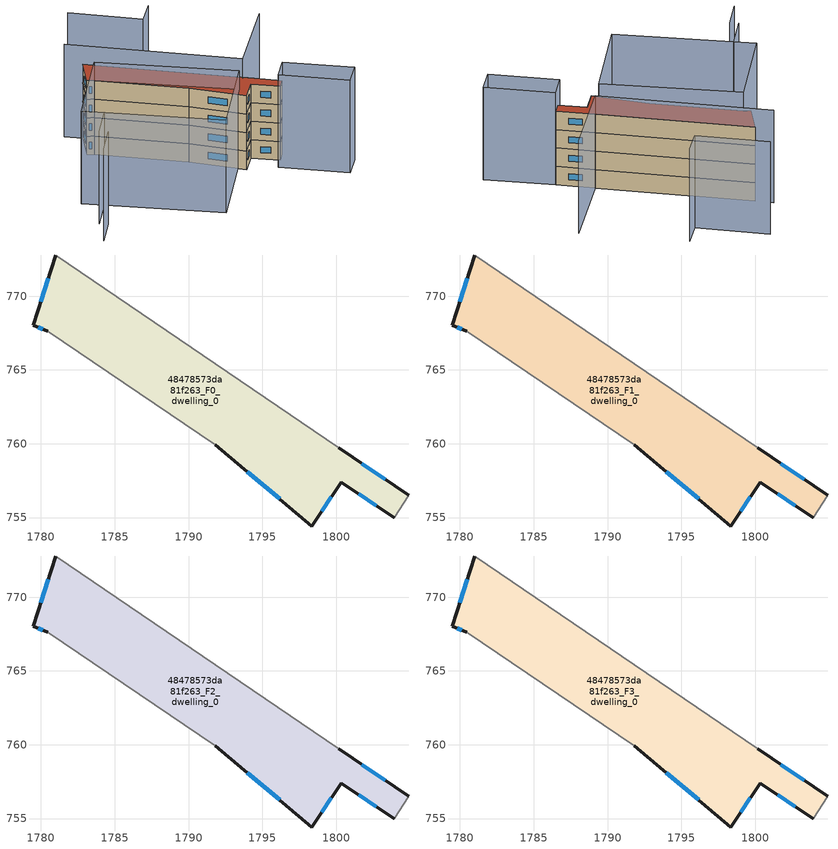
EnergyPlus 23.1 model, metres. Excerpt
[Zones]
48478573da81f263_F0_dwelling_0
 floor ground (EU_floor_Construction): 1800.16,759.72 1804.91,756.51 1803.93,755 1800.33,757.4 1798.35,754.43 1791.81,759.95 1780.46,767.63 1779.48,768.02 1781.01,772.79 z0
 wall outside (EU_wall_Construction): 1791.81,759.95 1798.35,754.43 1800.33,757.4 1803.93,755 / 1781.01,772.79 1779.48,768.02 1780.46,767.63 / 1804.91,756.51 1800.16,759.72 z0:3
 wall adiabatic (EU_wall_Construction): 1780.46,767.63 1791.81,759.95 / 1800.16,759.72 1781.01,772.79 / 1803.93,755 1804.91,756.51 z0:3
 window (EU_Window_Construction): 1799.01,755.42 1799.67,756.41 / 1793.99,758.11 1796.17,756.27 / 1779.81,767.89 1780.13,767.76 / 1780.5,771.2 1779.99,769.61 / 1803.33,757.58 1801.74,758.65 / 1801.53,756.6 1802.73,755.8 z1:2
48478573da81f263_F1_dwelling_0
 floor to 48478573da81f263_F0_dwelling_0 (EU_floor_Construction): 1800.16,759.72 1804.91,756.51 1803.93,755 1800.33,757.4 1798.35,754.43 1791.81,759.95 1780.46,767.63 1779.48,768.02 1781.01,772.79 z3
 wall outside (EU_wall_Construction): 1791.81,759.95 1798.35,754.43 1800.33,757.4 1803.93,755 / 1781.01,772.79 1779.48,768.02 1780.46,767.63 / 1804.91,756.51 1800.16,759.72 z3:6
 wall adiabatic (EU_wall_Construction): 1780.46,767.63 1791.81,759.95 / 1800.16,759.72 1781.01,772.79 / 1803.93,755 1804.91,756.51 z3:6
 window (EU_Window_Construction): 1799.01,755.42 1799.67,756.41 / 1793.99,758.11 1796.17,756.27 / 1779.81,767.89 1780.13,767.76 / 1780.5,771.2 1779.99,769.61 / 1803.33,757.58 1801.74,758.65 / 1801.53,756.6 1802.73,755.8 z4:5
48478573da81f263_F2_dwelling_0
 floor to 48478573da81f263_F1_dwelling_0 (EU_floor_Construction): 1800.16,759.72 1804.91,756.51 1803.93,755 1800.33,757.4 1798.35,754.43 1791.81,759.95 1780.46,767.63 1779.48,768.02 1781.01,772.79 z6
 wall outside (EU_wall_Construction): 1791.81,759.95 1798.35,754.43 1800.33,757.4 1803.93,755 / 1781.01,772.79 1779.48,768.02 1780.46,767.63 / 1804.91,756.51 1800.16,759.72 z6:9
 wall adiabatic (EU_wall_Construction): 1780.46,767.63 1791.81,759.95 / 1800.16,759.72 1781.01,772.79 / 1803.93,755 1804.91,756.51 z6:9
 window (EU_Window_Construction): 1799.01,755.42 1799.67,756.41 / 1793.99,758.11 1796.17,756.27 / 1779.81,767.89 1780.13,767.76 / 1780.5,771.2 1779.99,769.61 / 1803.33,757.58 1801.74,758.65 / 1801.53,756.6 1802.73,755.8 z7:8
48478573da81f263_F3_dwelling_0
 floor to 48478573da81f263_F2_dwelling_0 (EU_floor_Construction): 1800.16,759.72 1804.91,756.51 1803.93,755 1800.33,757.4 1798.35,754.43 1791.81,759.95 1780.46,767.63 1779.48,768.02 1781.01,772.79 z9
 wall outside (EU_wall_Construction): 1791.81,759.95 1798.35,754.43 1800.33,757.4 1803.93,755 / 1781.01,772.79 1779.48,768.02 1780.46,767.63 / 1804.91,756.51 1800.16,759.72 z9:12
 wall adiabatic (EU_wall_Construction): 1780.46,767.63 1791.81,759.95 / 1800.16,759.72 1781.01,772.79 / 1803.93,755 1804.91,756.51 z9:12
 window (EU_Window_Construction): 1799.01,755.42 1799.67,756.41 / 1793.99,758.11 1796.17,756.27 / 1779.81,767.89 1780.13,767.76 / 1780.5,771.2 1779.99,769.61 / 1803.33,757.58 1801.74,758.65 / 1801.53,756.6 1802.73,755.8 z10:11
 roof outside (EU_roof_Construction): 1803.93,755 1804.91,756.51 1800.16,759.72 1781.01,772.79 1779.48,768.02 1780.46,767.63 1791.81,759.95 1798.35,754.43 1800.33,757.4 z12
shading: 1770.89,743.42 1773.55,747.68 / 1772.44,748.36 1775.47,753.21 / 1807.93,771.08 1800.17,759.71 / 1800.17,759.71 1778.8,774.3 / 1794.49,779.82 1792.23,776.55 / 1792.23,776.55 1783.23,782.78 / 1811.47,747.49 1802.76,753.28 / 1802.76,753.28 1804.91,756.51 / 1804.91,756.51 1813.62,750.72 / 1813.62,750.72 1811.47,747.49 / 1790.34,743.95 1772.6,754.93 / 1772.6,754.93 1780.46,767.63 / 1780.46,767.63 1798.2,756.65 / 1798.2,756.65 1790.34,743.95 z0:15
[Building]
EU S2 Campaign: North Axis=0; Terrain=City; Solar Distribution=FullExterior
[Site:Location]
Bologna: Latitude=44.5; Longitude=11.25; Time Zone=1; Elevation=37
[SizingPeriod:WeatherFileDays]
AnnualSizingPeriod: Begin Month=1; Begin Day of Month=1; End Month=12; End Day of Month=31; Day of Week for Start Day=Monday; Use Weather File Daylight Saving Period=No; Use Weather File Rain and Snow Indicators=No
[MATERIAL]
EU_InternalMass_Material: Roughness=MediumRough; Thickness=0.1; Conductivity=1; Density=1800; Specific Heat=900; Thermal Absorptance=0.9; Solar Absorptance=0.7; Visible Absorptance=0.7
[MATERIAL:NOMASS] Roughness=MediumRough; Thermal Absorptance=0.9; Solar Absorptance=0.7; Visible Absorptance=0.7
Name | Thermal Resistance
EU_wall_NoMass | 0.937881
EU_roof_NoMass | 0.548572
EU_floor_NoMass | 0.71348
[WINDOWMATERIAL:SIMPLEGLAZINGSYSTEM]
EU_Window_SimpleGlazing: UFactor=4.25633; Solar Heat Gain Coefficient=0.85; Visible Transmittance=0.85
[CONSTRUCTION]
EU_wall_Construction: EU_wall_NoMass
EU_roof_Construction: EU_roof_NoMass
EU_floor_Construction: EU_floor_NoMass
EU_Window_Construction: EU_Window_SimpleGlazing
EU_InternalMass_Construction: EU_InternalMass_Material
[ZONE] Type=1; Multiplier=1; Ceiling Height=autocalculate; Floor Area=autocalculate; Part of Total Floor Area=Yes
Name | Volume
48478573da81f263_F0_dwelling_0 | 361.142
48478573da81f263_F1_dwelling_0; 48478573da81f263_F2_dwelling_0; 48478573da81f263_F3_dwelling_0 | 361.14
[INTERNALMASS] Construction=EU_InternalMass_Construction; Surface Area=120.38
Name | Zone or ZoneList
48478573da81f263_F0_dwelling_0_EU_InternalMass | 48478573da81f263_F0_dwelling_0
48478573da81f263_F1_dwelling_0_EU_InternalMass | 48478573da81f263_F1_dwelling_0
48478573da81f263_F2_dwelling_0_EU_InternalMass | 48478573da81f263_F2_dwelling_0
48478573da81f263_F3_dwelling_0_EU_InternalMass | 48478573da81f263_F3_dwelling_0
[OTHEREQUIPMENT] Fuel Type=Electricity; Design Level Calculation Method=Watts/Area; Power per Zone Floor Area=1; Fraction Latent=0; Fraction Radiant=0; Fraction Lost=0; Carbon Dioxide Generation Rate=0; EndUse Subcategory=EU_Step8_InternalGains
Name | Zone or ZoneList or Space or SpaceList | Schedule
EU_Step8_InternalGain_48478573da81f263_F0_dwelling_0_f000 | 48478573da81f263_F0_dwelling_0 | EU_Step8_GainSchedule_48478573da81f263_F0_dwelling_0_f000
EU_Step8_InternalGain_48478573da81f263_F1_dwelling_0_f000 | 48478573da81f263_F1_dwelling_0 | EU_Step8_GainSchedule_48478573da81f263_F1_dwelling_0_f000
EU_Step8_InternalGain_48478573da81f263_F2_dwelling_0_f000 | 48478573da81f263_F2_dwelling_0 | EU_Step8_GainSchedule_48478573da81f263_F2_dwelling_0_f000
EU_Step8_InternalGain_48478573da81f263_F3_dwelling_0_f000 | 48478573da81f263_F3_dwelling_0 | EU_Step8_GainSchedule_48478573da81f263_F3_dwelling_0_f000
[ZONEVENTILATION:DESIGNFLOWRATE] Schedule=EU_AlwaysOn; Design Flow Rate Calculation Method=AirChanges/Hour; Air Changes per Hour=0.687892; Ventilation Type=Natural; Fan Pressure Rise=0; Fan Total Efficiency=1; Constant Term Coefficient=1; Temperature Term Coefficient=0; Velocity Term Coefficient=0; Velocity Squared Term Coefficient=0; Minimum Indoor Temperature=-100; Maximum Indoor Temperature=100; Delta Temperature=-100; Minimum Outdoor Temperature=-100; Maximum Outdoor Temperature=100; Maximum Wind Speed=40
Name | Zone or ZoneList or Space or SpaceList
EU_ConstantAir_48478573da81f263_F0_dwelling_0 | 48478573da81f263_F0_dwelling_0
EU_ConstantAir_48478573da81f263_F1_dwelling_0 | 48478573da81f263_F1_dwelling_0
EU_ConstantAir_48478573da81f263_F2_dwelling_0 | 48478573da81f263_F2_dwelling_0
EU_ConstantAir_48478573da81f263_F3_dwelling_0 | 48478573da81f263_F3_dwelling_0
[HVACTEMPLATE:THERMOSTAT] Constant Heating Setpoint=20; Constant Cooling Setpoint=50
EU_HeatOnly_48478573da81f263_F0_dwelling_0; EU_HeatOnly_48478573da81f263_F1_dwelling_0; EU_HeatOnly_48478573da81f263_F2_dwelling_0; EU_HeatOnly_48478573da81f263_F3_dwelling_0
[HVACTEMPLATE:ZONE:IDEALLOADSAIRSYSTEM] System Availability Schedule=EU_AlwaysOn; Maximum Heating Supply Air Temperature=50; Minimum Cooling Supply Air Temperature=13; Maximum Heating Supply Air Humidity Ratio=0.0156; Minimum Cooling Supply Air Humidity Ratio=0.0077; Heating Limit=NoLimit; Cooling Limit=NoLimit; Heating Availability Schedule=EU_AlwaysOn; Cooling Availability Schedule=EU_CoolingOff; Dehumidification Control Type=ConstantSensibleHeatRatio; Cooling Sensible Heat Ratio=0.7; Dehumidification Setpoint=60; Humidification Control Type=None; Humidification Setpoint=30; Outdoor Air Method=None; Outdoor Air Flow Rate per Person=0.00944; Outdoor Air Flow Rate per Zone Floor Area=0; Outdoor Air Flow Rate per Zone=0; Demand Controlled Ventilation Type=None; Outdoor Air Economizer Type=NoEconomizer; Heat Recovery Type=None; Sensible Heat Recovery Effectiveness=0.7; Latent Heat Recovery Effectiveness=0.65
Name | Template Thermostat
48478573da81f263_F0_dwelling_0 | EU_HeatOnly_48478573da81f263_F0_dwelling_0
48478573da81f263_F1_dwelling_0 | EU_HeatOnly_48478573da81f263_F1_dwelling_0
48478573da81f263_F2_dwelling_0 | EU_HeatOnly_48478573da81f263_F2_dwelling_0
48478573da81f263_F3_dwelling_0 | EU_HeatOnly_48478573da81f263_F3_dwelling_0
[SIZING:ZONE] Zone Cooling Design Supply Air Temperature Input Method=SupplyAirTemperature; Zone Cooling Design Supply Air Temperature=13; Zone Heating Design Supply Air Temperature Input Method=SupplyAirTemperature; Zone Heating Design Supply Air Temperature=50; Zone Cooling Design Supply Air Humidity Ratio=0.008; Zone Heating Design Supply Air Humidity Ratio=0.008; Cooling Design Air Flow Method=DesignDay; Cooling Design Air Flow Rate=0; Cooling Minimum Air Flow per Zone Floor Area=0.000762; Cooling Minimum Air Flow=0; Cooling Minimum Air Flow Fraction=0.2; Heating Design Air Flow Method=DesignDay; Heating Design Air Flow Rate=0; Heating Maximum Air Flow per Zone Floor Area=0.002032; Heating Maximum Air Flow=0.141576; Heating Maximum Air Flow Fraction=0.3; Account for Dedicated Outdoor Air System=No; Dedicated Outdoor Air System Control Strategy=NeutralSupplyAir; Dedicated Outdoor Air Low Setpoint Temperature for Design=autosize; Dedicated Outdoor Air High Setpoint Temperature for Design=autosize; Zone Load Sizing Method=Sensible Load Only No Latent Load; Zone Latent Cooling Design Supply Air Humidity Ratio Input Method=HumidityRatioDifference; Zone Cooling Design Supply Air Humidity Ratio Difference=0.005; Zone Latent Heating Design Supply Air Humidity Ratio Input Method=HumidityRatioDifference; Zone Humidification Design Supply Air Humidity Ratio Difference=0.005
48478573da81f263_F0_dwelling_0; 48478573da81f263_F1_dwelling_0; 48478573da81f263_F2_dwelling_0; 48478573da81f263_F3_dwelling_0
[SCHEDULE:CONSTANT]
Name | Hourly Value
EU_AlwaysOn | 1
EU_CoolingOff | 0
[SCHEDULE:FILE] Column Number=1; Rows to Skip at Top=0; Number of Hours of Data=8760; Column Separator=Comma; Interpolate to Timestep=No; Minutes per Item=60; Adjust Schedule for Daylight Savings=Yes
Name | File
EU_Step8_GainSchedule_48478573da81f263_F0_dwelling_0_f000 | ../../schedules/48478573da81f263/48478573da81f263_F0_dwelling_0_f000_gain.csv
EU_Step8_GainSchedule_48478573da81f263_F1_dwelling_0_f000 | ../../schedules/48478573da81f263/48478573da81f263_F1_dwelling_0_f000_gain.csv
EU_Step8_GainSchedule_48478573da81f263_F2_dwelling_0_f000 | ../../schedules/48478573da81f263/48478573da81f263_F2_dwelling_0_f000_gain.csv
EU_Step8_GainSchedule_48478573da81f263_F3_dwelling_0_f000 | ../../schedules/48478573da81f263/48478573da81f263_F3_dwelling_0_f000_gain.csv
